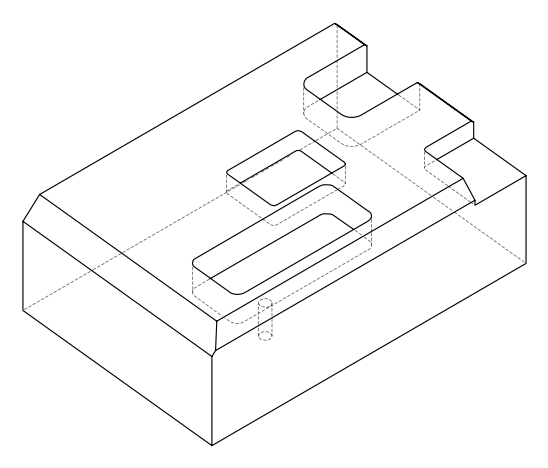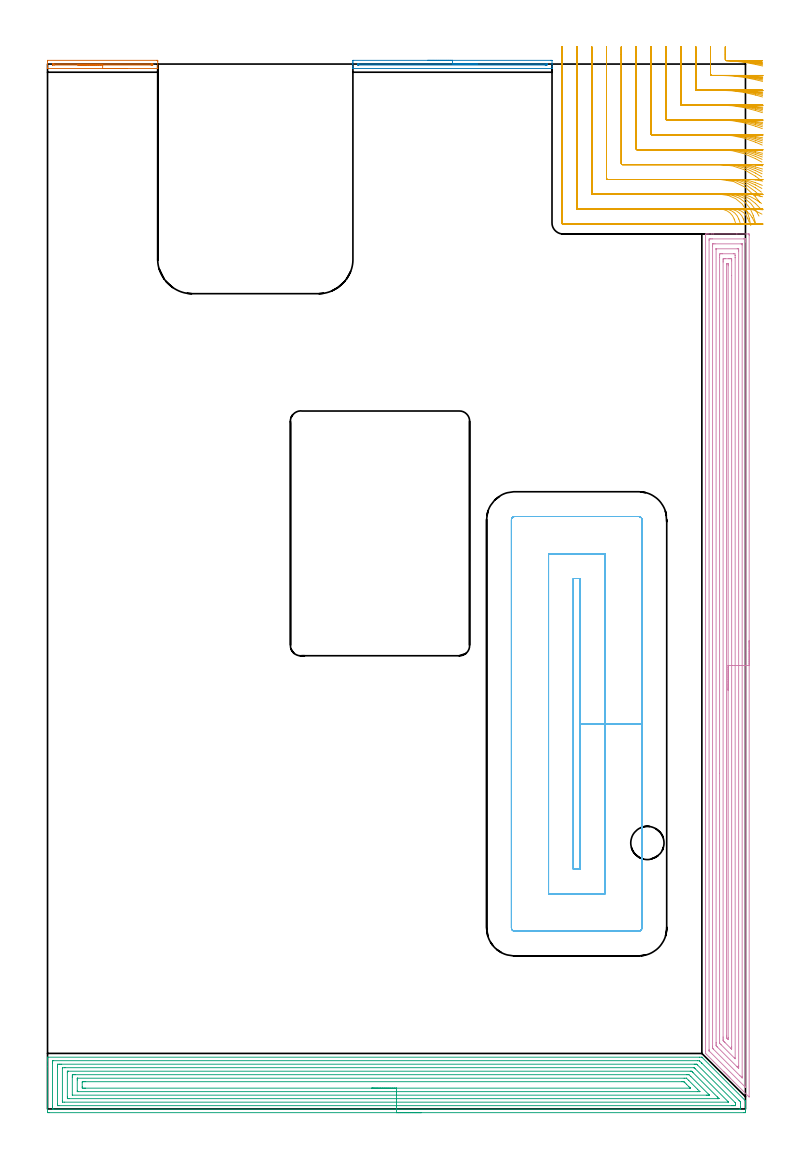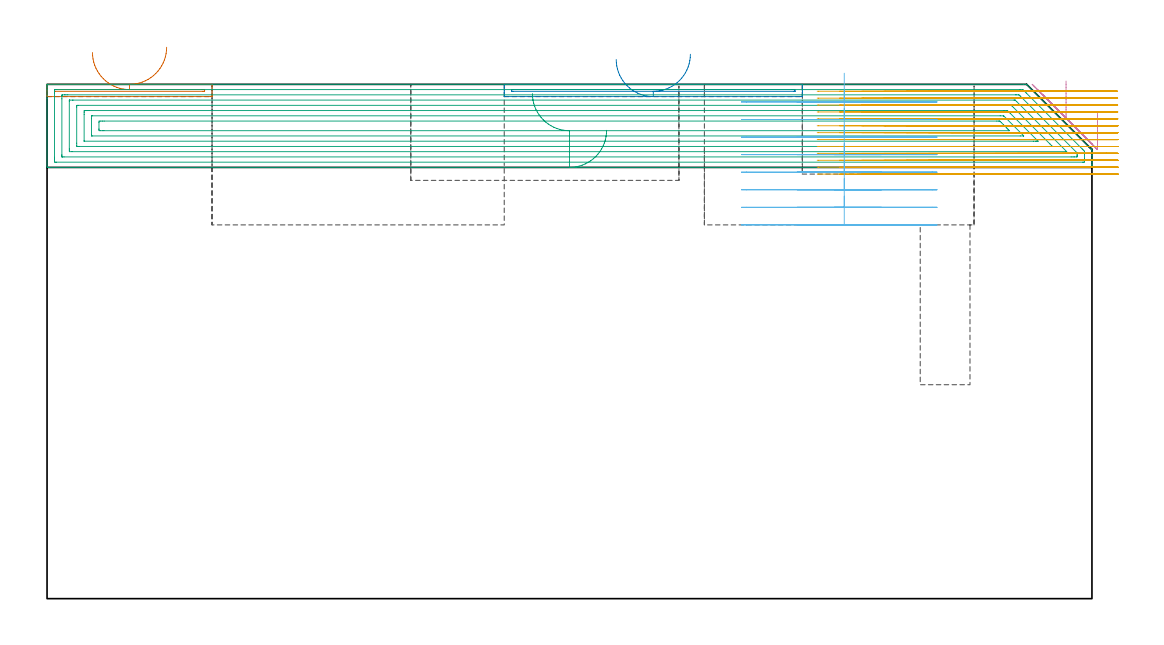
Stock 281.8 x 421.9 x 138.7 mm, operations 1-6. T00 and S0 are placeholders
(PLAN: 9 operations, 5 tool changes, 156.8 min)
(1 AREA_MILL | FG_CHAMFER_SURFACE | UGT0205_001 | 0.86 min | 254 mm3)
(2 AREA_MILL_1 | FG_CHAMFER_SURFACE_1 | UGT0205_001 | 1.43 min | 465 mm3)
(3 AREA_MILL_2 | FG_CHAMFER_SURFACE_2 | UGT0205_001 | 18.02 min | 70736 mm3)
(4 AREA_MILL_3 | FG_CHAMFER_SURFACE_3 | UGT0205_001 | 19.25 min | 53339 mm3)
(5 MILL_CORNER_NOTCH_RECTANGULAR | CORNER_NOTCH_RECTANGULAR | NXT0201_009 | Follow Part, ap 2, ae 75% | 30.44 min | 128331 mm3)
(6 MILL_RECTANGULAR_POCKET | POCKET_RECTANGULAR_STRAIGHT | UGT0201_094 | Follow Part, ap 5, ae 75% | 17.38 min | 512248 mm3)
(7 MILL_RECTANGULAR_POCKET_1 | POCKET_RECTANGULAR_STRAIGHT_1 | NXT0201_008 | Follow Part, ap 1.5, ae 75% | 57.76 min | 184733 mm3)
(8 MILL_SLOT | SLOT_PARTIAL_RECTANGULAR | UGT0201_094 | Follow Part, ap 5, ae 75% | 11.3 min | 273668 mm3)
(9 MILL_BLIND_HOLE_FROM_SOLID_MATERIAL | STEP1POCKET | NXT0201_011 | Spiral | 0.36 min | 6068 mm3)
(TOOL UGT0205_001 | Chamfer Mill 20 x 3 x 45 deg. | D20 FL50 Z2)
(TOOL NXT0201_009 | ENDMILL 8mm [2P460-0800-NA 1630] | D8 FL26 Z6)
(TOOL UGT0201_094 | End mill 20 mm | D20 FL38 Z4)
(TOOL NXT0201_008 | ENDMILL 6mm [2P460-0600-NA 1630] | D6 FL26 Z6)
(TOOL NXT0201_011 | ENDMILL 12mm [2P460-1200-NA 1630] | D12 FL38 Z6)
(OP 1 AREA_MILL)
G17 G21 G94 G90
T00 M6
G54
G17 G0 G90 X32.25 Y420.1 S1061 M3
G43 Z148.7 H0
G94 G1 X32.212 Z147.828 F250.
X32.098 Z146.963
X31.909 Z146.112
X31.647 Z145.28
X31.313 Z144.474
X30.91 Z143.7
X30.442 Z142.964
X29.91 Z142.272
X29.321 Z141.629
X28.678 Z141.039
X27.986 Z140.508
X27.25 Z140.04
X26.476 Z139.637
X25.67 Z139.303
X24.838 Z139.041
X23.986 Z138.852
X23.122 Z138.738
X22.25 Z138.7
X0.082
X0.01 Y420.103 Z138.69
X0. Y420.225 Z138.573
Y421.864 Z136.935
Y423.06 Z135.737
Y423.221 Z135.576
X0.002 Y423.392 Z135.406
X0.082 Y423.4 Z135.4
X44.147
X44.418 Y423.396 Z135.404
X44.498 Y423.392 Z135.406
X44.5 Y423.221 Z135.576
Y423.06 Z135.737
X44.499 Y420.224 Z138.574
X44.49 Y420.103 Z138.69
X44.418 Y420.1 Z138.7
X22.25
Y421.514 Z137.286
X2.777
X2.299 Y421.516 Z137.284
X2.091 Y421.518 Z137.282
X2.019 Y421.521 Z137.279
X2.01 Y421.544 Z137.256
X2.003 Y421.605 Z137.195
X2.004 Y421.715 Z137.085
X2.01 Y421.925 Z136.875
X2.02 Y421.98 Z136.82
X2.031 Y421.982 Z136.818
X2.068 Y421.984 Z136.816
X2.218 Y421.985 Z136.815
X2.299 Y421.986 Z136.814
X41.997 Y421.985 Z136.815
X42.201 Y421.984 Z136.816
X42.409 Y421.982 Z136.818
X42.481 Y421.979 Z136.821
X42.49 Y421.956 Z136.844
X42.496 Y421.896 Z136.904
Y421.603 Z137.197
X42.494 Y421.554 Z137.246
X42.49 Y421.522 Z137.278
X42.44 Y421.52 Z137.28
X42.201 Y421.516 Z137.284
X41.997 Y421.515 Z137.285
X41.793 Y421.514 Z137.286
X22.25
X21.378 Z137.324
X20.514 Z137.438
X19.662 Z137.626
X18.83 Z137.889
X18.024 Z138.223
X17.25 Z138.625
X16.514 Z139.094
X15.822 Z139.625
X15.179 Z140.215
X14.59 Z140.858
X14.058 Z141.55
X13.59 Z142.286
X13.187 Z143.06
X12.853 Z143.866
X12.591 Z144.698
X12.402 Z145.549
X12.288 Z146.414
X12.25 Z147.286
G0 Z148.7
M5
M2
(OP 2 AREA_MILL_1)
G17 G21 G94 G90
T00 M6
G54
G17 G0 G90 X153.5 Y423.4 S1061 M3
G43 Z148.7 H0
Z145.4
G94 G1 X153.538 Z144.528 F250.
X153.652 Z143.663
X153.841 Z142.812
X154.103 Z141.98
X154.437 Z141.174
X154.84 Z140.4
X155.308 Z139.664
X155.84 Z138.972
X156.429 Z138.329
X157.072 Z137.74
X157.764 Z137.208
X158.5 Z136.74
X159.274 Z136.337
X160.08 Z136.003
X160.912 Z135.741
X161.763 Z135.552
X162.628 Z135.438
X163.5 Z135.4
X203.123
X203.396 Y423.398 Z135.402
X203.697 Y423.391 Z135.406
X203.7 Y423.318 Z135.479
Y422.187 Z136.609
Y421.67 Z137.129
Y420.956 Z137.843
Y420.301 Z138.498
X203.698 Y420.199 Z138.593
X203.69 Y420.103 Z138.689
X203.568 Y420.1 Z138.7
X123.432
X123.31 Y420.103 Z138.689
X123.302 Y420.199 Z138.593
X123.3 Y420.301 Z138.498
Y420.956 Z137.843
Y421.67 Z137.129
Y422.187 Z136.609
Y422.445 Z136.352
Y423.06 Z135.737
Y423.318 Z135.479
X123.303 Y423.391 Z135.406
X123.605 Y423.4 Z135.4
X163.5
Y421.986 Z136.814
X201.342
X201.548 Y421.985 Z136.815
X201.667 Y421.981 Z136.819
X201.689 Y421.979 Z136.821
X201.694 Y421.965 Z136.835
X201.697 Y421.945 Z136.855
X201.699 Y421.837 Z136.963
X201.693 Y421.575 Z137.225
X201.69 Y421.523 Z137.277
X201.582 Y421.52 Z137.28
X201.342 Y421.516 Z137.284
X201.137 Y421.514 Z137.286
X200.933
X125.658
X125.452 Y421.515 Z137.285
X125.333 Y421.519 Z137.281
X125.311 Y421.521 Z137.279
X125.306 Y421.535 Z137.265
X125.303 Y421.555 Z137.245
X125.301 Y421.663 Z137.137
X125.308 Y421.867 Z136.933
X125.314 Y421.98 Z136.82
X125.342 Y421.982 Z136.818
X125.415 Y421.984 Z136.816
X125.563 Y421.986 Z136.814
X125.658
X163.5
X164.372 Z136.852
X165.236 Z136.966
X166.088 Z137.155
X166.92 Z137.417
X167.726 Z137.751
X168.5 Z138.154
X169.236 Z138.623
X169.928 Z139.154
X170.571 Z139.743
X171.16 Z140.386
X171.691 Z141.078
X172.16 Z141.814
X172.563 Z142.588
X172.897 Z143.394
X173.159 Z144.226
X173.348 Z145.078
X173.462 Z145.943
X173.5 Z146.814
G0 Z148.7
M5
M2
(OP 3 AREA_MILL_2)
G17 G21 G94 G90
T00 M6
G54
G17 G0 G90 X150.9 Y-1.5 S1061 M3
G43 Z148.7 H0
Z126.3
G94 G1 X150.862 Z125.428 F250.
X150.748 Z124.564
X150.559 Z123.712
X150.297 Z122.88
X149.963 Z122.074
X149.56 Z121.3
X149.092 Z120.564
X148.56 Z119.872
X147.971 Z119.229
X147.328 Z118.64
X146.636 Z118.108
X145.9 Z117.64
X145.126 Z117.237
X144.32 Z116.903
X143.488 Z116.641
X142.636 Z116.452
X141.772 Z116.338
X140.9 Z116.3
X0.62
X0.27 Y-1.496 Z116.302
X0.01 Y-1.492 Z116.306
X0. Y-1.228 Z116.569
Y17.076 Z134.871
Y19.468 Z137.263
Y20.158 Z137.957
Y20.478 Z138.278
X0.007 Y20.863 Z138.654
X0.01 Y20.897 Z138.688
X0.173 Y20.9 Z138.7
X263.31
X264.2 Y20.897 Z138.697
X264.203 Y20.896 Z138.696
X264.301 Y20.8 Z138.598
X281.637 Y3.463 Z121.263
X281.79 Y3.301 Z121.094
X281.8 Y3.139 Z120.938
Y2.397 Z120.197
Y1.708 Z119.503
Y0.475 Z118.272
Y-0.068 Z117.726
Y-0.685 Z117.111
X281.798 Y-0.956 Z116.839
X281.792 Y-1.491 Z116.305
X281.721 Y-1.494 Z116.303
X281.18 Y-1.5 Z116.3
X140.9
Y-0.086 Z117.714
X2.424 Y-0.085 Z117.715
X2.407
X2.01 Y-0.068 Z117.732
X2.003 Y0.333 Z118.133
X2.001 Y0.82 Z118.62
X2. Y1.224 Z119.024
X2.001 Y18.58 Z136.38
X2.002 Y18.983 Z136.783
X2.01 Y19.468 Z137.268
X2.391 Y19.485 Z137.285
X2.407
X262.416
X263.17 Y19.468 Z137.268
X263.31 Y19.335 Z137.135
X264.07 Y18.58 Z136.38
X264.203 Y18.447 Z136.247
X279.166 Y3.484 Z121.284
X279.393 Y3.255 Z121.055
X279.716 Y2.922 Z120.722
X279.79 Y2.836 Z120.636
X279.794 Y2.73 Z120.53
X279.797 Y2.596 Z120.396
X279.8 Y2.191 Z119.991
X279.799 Y0.82 Z118.62
X279.798 Y0.417 Z118.217
X279.79 Y-0.068 Z117.732
X279.41 Y-0.085 Z117.715
X279.393
X140.9 Y-0.086 Z117.714
Y1.328 Z119.128
X4.575 Y1.329 Z119.129
X4.194 Y1.331 Z119.131
X4.067 Y1.333 Z119.133
X4.025 Y1.335 Z119.135
X4.01 Y1.343 Z119.143
X4.007 Y1.386 Z119.186
X4.003 Y1.515 Z119.315
X4.001 Y1.708 Z119.508
X4. Y1.901 Z119.701
Y16.997 Z134.797
X4.002 Y17.692 Z135.492
X4.004 Y17.881 Z135.681
X4.013 Y18.064 Z135.864
X4.194 Y18.067 Z135.867
X4.707 Y18.07 Z135.87
X5.088 Y18.071 Z135.871
X5.6
X261.142
X261.523 Y18.07 Z135.87
X262.041 Y18.065 Z135.865
X262.127 Y18.062 Z135.862
X262.32 Y17.877 Z135.677
X262.416 Y17.784 Z135.584
X277.605 Y2.596 Z120.396
X277.714 Y2.482 Z120.282
X277.766 Y2.425 Z120.225
X277.79 Y2.395 Z120.195
X277.793 Y2.287 Z120.087
X277.798 Y1.901 Z119.701
Y1.708 Z119.508
X277.796 Y1.518 Z119.318
X277.787 Y1.335 Z119.135
X277.606 Y1.333 Z119.133
X277.093 Y1.33 Z119.13
X276.712 Y1.329 Z119.129
X276.2 Y1.328 Z119.128
X140.9
Y2.743 Z120.543
X6.726
X6.092 Y2.748 Z120.548
X6.025 Y2.75 Z120.55
X6.01 Y2.832 Z120.632
X6.006 Y3.043 Z120.843
X6. Y3.465 Z121.265
X6.001 Y16.351 Z134.151
X6.003 Y16.568 Z134.368
X6.006 Y16.622 Z134.422
X6.009 Y16.645 Z134.445
X6.025 Y16.65 Z134.45
X6.133 Y16.653 Z134.453
X6.875 Y16.657 Z134.457
X7.023
X260.777
X260.964 Y16.655 Z134.455
X261.056 Y16.652 Z134.452
X261.076 Y16.651 Z134.451
X261.108 Y16.631 Z134.431
X261.201 Y16.542 Z134.342
X261.523 Y16.228 Z134.028
X274.925 Y2.825 Z120.625
X274.974 Y2.772 Z120.572
X274.988 Y2.752 Z120.552
Y2.75 Z120.55
X274.974 Y2.747 Z120.547
X274.925 Y2.744 Z120.544
X274.777 Y2.743 Z120.543
X140.9
Y4.157 Z121.957
X8.662 Y4.158 Z121.958
X8.445 Y4.159 Z121.959
X8.023 Y4.164 Z121.964
X8.01 Y4.372 Z122.172
X8.001 Y5.028 Z122.828
X8. Y14.797 Z132.597
X8.003 Y15.028 Z132.828
X8.007 Y15.192 Z132.992
X8.009 Y15.228 Z133.028
X8.086 Y15.236 Z133.036
X8.229 Y15.24 Z133.04
X8.446 Y15.243 Z133.043
X259.521 Y15.242 Z133.042
X259.736 Y15.24 Z133.04
X259.951 Y15.236 Z133.036
X260.067 Y15.223 Z133.023
X260.135 Y15.16 Z132.96
X260.272 Y15.028 Z132.828
X260.629 Y14.673 Z132.473
X270.458 Y4.844 Z122.644
X270.928 Y4.372 Z122.172
X271.081 Y4.213 Z122.013
X271.124 Y4.166 Z121.966
X271.034 Y4.162 Z121.962
X270.89 Y4.159 Z121.959
X270.674 Y4.157 Z121.957
X270.458
X140.9
Y5.571 Z123.371
X10.135 Y5.572 Z123.372
X10.056 Y5.574 Z123.374
X10.019 Y5.577 Z123.377
X10.01 Y5.58 Z123.38
X10.007 Y5.589 Z123.389
X10.001 Y5.704 Z123.504
X10. Y12.81 Z130.61
X10.003 Y13.252 Z131.052
X10.009 Y13.689 Z131.489
X10.023 Y13.822 Z131.622
X10.159 Y13.824 Z131.624
X10.449 Y13.827 Z131.627
X10.762 Y13.829 Z131.629
X11.342
X257.949 Y13.828 Z131.628
X258.264 Y13.827 Z131.627
X258.842 Y13.822 Z131.622
X259.027 Y13.813 Z131.613
X259.736 Y13.117 Z130.917
X266.884 Y5.968 Z123.768
X267.113 Y5.733 Z123.533
X267.224 Y5.616 Z123.416
X267.257 Y5.577 Z123.377
X267.231 Y5.576 Z123.376
X266.884 Y5.573 Z123.373
X266.57 Y5.571 Z123.371
X265.99
X140.9
Y6.985 Z124.785
X12.236 Y6.986 Z124.786
X12.021 Y6.992 Z124.792
X12.01 Y7.005 Z124.805
X12.007 Y7.036 Z124.836
X12.001 Y7.269 Z125.069
X12. Y11.71 Z129.51
X12.004 Y12.364 Z130.164
X12.006 Y12.393 Z130.193
X12.009 Y12.402 Z130.202
X12.034 Y12.408 Z130.208
X12.134 Y12.413 Z130.213
X12.185 Y12.414 Z130.214
X257.055 Y12.415 Z130.215
X257.902 Y12.411 Z130.211
X257.949 Y12.408 Z130.208
X257.988 Y12.403 Z130.203
X258.03 Y12.364 Z130.164
X258.842 Y11.561 Z129.361
X258.927 Y11.476 Z129.276
X262.479 Y7.924 Z125.724
X263.31 Y7.091 Z124.891
X263.359 Y7.036 Z124.836
X263.395 Y6.991 Z124.791
X263.358 Y6.988 Z124.788
X263.31 Y6.987 Z124.787
X262.467 Y6.985 Z124.785
X140.9
Y8.4 Z126.2
X15.331
X14.916
X14.435 Y8.403 Z126.203
X14.023 Y8.407 Z126.207
X14.001 Y8.812 Z126.612
Y8.834 Z126.634
Y10.61 Z128.41
X14.023 Y10.993 Z128.793
X14.504 Y10.998 Z128.798
X14.916 Y11. Z128.8
X15.395
X256.162
X256.642 Y10.999 Z128.799
X256.848 Y10.996 Z128.796
X256.946 Y10.993 Z128.793
X257.055 Y10.893 Z128.693
X257.364 Y10.588 Z128.388
X257.949 Y10.005 Z127.805
X258.842 Y9.111 Z126.911
X259.14 Y8.812 Z126.612
X259.432 Y8.514 Z126.314
X259.512 Y8.429 Z126.229
X259.527 Y8.405 Z126.205
X259.505 Y8.404 Z126.204
X259.396 Y8.401 Z126.201
X259.257 Y8.4 Z126.2
X140.9
X140.028 Z126.238
X139.164 Z126.351
X138.312 Z126.54
X137.48 Z126.803
X136.674 Z127.136
X135.9 Z127.539
X135.164 Z128.008
X134.472 Z128.539
X133.829 Z129.128
X133.24 Z129.772
X132.708 Z130.464
X132.24 Z131.2
X131.837 Z131.973
X131.503 Z132.779
X131.241 Z133.611
X131.052 Z134.463
X130.938 Z135.328
X130.9 Z136.2
G0 Z148.7
M5
M2
(OP 4 AREA_MILL_3)
G17 G21 G94 G90
T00 M6
G54
G17 G0 G90 X283.3 Y189.05 S1061 M3
G43 Z148.7 H0
Z131.1
G94 G1 Y189.012 Z130.228 F250.
Y188.898 Z129.363
Y188.709 Z128.512
Y188.447 Z127.68
Y188.113 Z126.874
Y187.71 Z126.1
Y187.241 Z125.364
Y186.71 Z124.672
Y186.121 Z124.029
Y185.478 Z123.44
Y184.786 Z122.908
Y184.05 Z122.44
Y183.276 Z122.037
Y182.47 Z121.703
Y181.638 Z121.441
Y180.786 Z121.252
Y179.922 Z121.138
Y179.05 Z121.1
Y4.964
X283.293 Y4.819 Z121.106
X283.138 Y4.963 Z121.262
X275.547 Y12.552 Z128.851
X275.38 Y12.717 Z129.014
X275.218 Y12.881 Z129.18
X275.101 Y12.998 Z129.297
X274.94 Y13.157 Z129.455
X274.784 Y13.315 Z129.614
X274.655 Y13.444 Z129.743
X274.5 Y13.598 Z129.895
X274.35 Y13.749 Z130.048
X274.208 Y13.891 Z130.19
X274.06 Y14.038 Z130.336
X273.916 Y14.183 Z130.482
X273.762 Y14.337 Z130.636
X273.62 Y14.478 Z130.776
X273.481 Y14.618 Z130.916
X273.315 Y14.784 Z131.082
X273.179 Y14.919 Z131.217
X273.047 Y15.052 Z131.35
X266.136 Y21.964 Z138.263
X265.73 Y22.372 Z138.669
X265.707 Y22.4 Z138.693
X265.7 Y23.265 Z138.7
Y353.137
X265.706 Y353.29 Z138.693
X266.019 Y353.3 Z138.38
X266.373 Z138.027
X267.017 Z137.378
X268.219 Z136.178
X268.778 Z135.616
X278.322 Z126.075
X282.864 Z121.534
X283.145 Y353.298 Z121.252
X283.292 Y353.29 Z121.105
X283.299 Y353.141 Z121.099
X283.3 Y352.69 Z121.1
Y179.05
X281.886 Z122.514
X281.885 Y8.981 Z122.515
X281.881 Y8.705 Z122.519
X281.879 Y8.686 Z122.521
X281.864 Y8.696 Z122.536
X281.826 Y8.726 Z122.574
X281.791 Y8.759 Z122.609
X267.285 Y23.265 Z137.115
X267.197 Y23.356 Z137.203
X267.144 Y23.414 Z137.256
X267.121 Y23.444 Z137.279
X267.119 Y23.464 Z137.281
X267.116 Y23.662 Z137.284
X267.114 Y24.059 Z137.286
X267.115 Y350.805 Z137.285
X267.116 Y350.905 Z137.284
X267.125 Y351.29 Z137.275
X267.51 Y351.298 Z136.89
X267.897 Y351.299 Z136.503
X268.388 Y351.3 Z136.012
X281.103 Y351.299 Z123.297
X281.596 Y351.297 Z122.804
X281.795 Y351.29 Z122.605
X281.879 Y351.263 Z122.521
X281.884 Y351.005 Z122.516
X281.885 Y350.905 Z122.515
X281.886 Y350.111 Z122.514
Y179.05
X280.472 Z123.928
X280.471 Y13.192 Z123.929
X280.467 Y12.552 Z123.933
X280.466 Y12.55 Z123.934
X280.453 Y12.552 Z123.947
X280.222 Y12.779 Z124.178
X279.555 Y13.444 Z124.845
X268.842 Y24.157 Z135.558
X268.778 Y24.224 Z135.622
X268.577 Y24.434 Z135.823
X268.535 Y24.498 Z135.865
X268.532 Y24.629 Z135.868
X268.53 Y24.798 Z135.87
X268.529 Y25.05 Z135.871
X268.528 Y25.303 Z135.872
X268.529 Y348.478 Z135.871
X268.534 Y349.119 Z135.866
X268.535 Y349.244 Z135.865
X268.545 Y349.29 Z135.855
X268.603 Y349.296 Z135.797
X268.778 Y349.298 Z135.622
X269.48 Y349.3 Z134.92
X280.044 Z124.356
X280.222 Y349.298 Z124.178
X280.4 Y349.294 Z124.
X280.45 Y349.29 Z123.95
X280.465 Y349.284 Z123.935
X280.467 Y349.27 Z123.933
X280.47 Y349.203 Z123.93
X280.471 Y349.119 Z123.929
X280.472 Y348.867 Z123.928
Y179.05
X279.057 Z125.343
Y17.305
X279.055 Y17.015 Z125.345
X279.05 Y16.419 Z125.35
X278.462 Y16.988 Z125.938
X278.433 Y17.015 Z125.967
X270.399 Y25.05 Z134.001
X270.256 Y25.197 Z134.144
X269.961 Y25.5 Z134.439
X269.95 Y25.647 Z134.45
X269.947 Y25.943 Z134.453
X269.943 Y26.546 Z134.457
Y26.836
Y347.045
X269.945 Y347.246 Z134.455
X269.947 Y347.28 Z134.453
X269.95 Y347.29 Z134.45
X269.957 Y347.293 Z134.443
X270.009 Y347.297 Z134.391
X270.115 Y347.299 Z134.285
X278.495 Y347.3 Z125.905
X278.889 Y347.298 Z125.511
X278.987 Y347.296 Z125.413
X279.035 Y347.291 Z125.365
X279.051 Y347.288 Z125.349
X279.052 Y347.273 Z125.348
X279.055 Y347.173 Z125.345
X279.057 Y346.73 Z125.343
Y346.441
Y179.05
X277.643 Z126.757
Y20.524
X277.642 Y20.461 Z126.758
X277.638 Y20.336 Z126.762
X277.636 Y20.273 Z126.764
X277.621 Y20.284 Z126.779
X277.581 Y20.32 Z126.819
X277.312 Y20.586 Z127.088
X271.956 Y25.943 Z132.444
X271.419 Y26.487 Z132.981
X271.38 Y26.53 Z133.02
X271.364 Y26.567 Z133.036
X271.361 Y26.648 Z133.039
X271.358 Y26.773 Z133.042
X271.357 Y135.514 Z133.043
Y343.825
X271.361 Y344.655 Z133.039
X271.363 Y344.712 Z133.037
X271.419 Y345.29 Z132.981
X271.667 Y345.296 Z132.733
X272.299 Y345.299 Z132.101
X272.544 Y345.3 Z131.856
X276.947 Y345.298 Z127.453
X277.581 Y345.29 Z126.819
X277.636 Y344.655 Z126.764
X277.64 Y344.596 Z126.76
X277.643 Y343.763 Z126.757
Y343.7
Y179.05
X276.229 Z128.171
Y25.05
X276.228 Y24.638 Z128.172
X276.223 Y24.157 Z128.177
X276.222 Y24.14 Z128.178
X276.196 Y24.157 Z128.204
X275.821 Y24.529 Z128.579
X273.513 Y26.836 Z130.887
X273.179 Y27.173 Z131.221
X272.905 Y27.454 Z131.495
X272.778 Y27.595 Z131.622
X272.776 Y27.728 Z131.624
X272.773 Y28.141 Z131.627
X272.771 Y28.621 Z131.629
Y29.035
Y341.977
X272.772 Y342.39 Z131.628
X272.775 Y342.87 Z131.625
X272.778 Y343.277 Z131.622
X273.179 Y343.29 Z131.221
X273.638 Y343.298 Z130.762
X274.94 Y343.299 Z129.46
X275.399 Y343.298 Z129.001
X275.821 Y343.29 Z128.579
X276.222 Y343.274 Z128.178
X276.226 Y342.87 Z128.174
X276.228 Y342.457 Z128.172
X276.229 Y336.485 Z128.171
Y179.05
X274.815 Z129.585
X274.814 Y28.749 Z129.586
Y28.621
X274.808 Y28.002 Z129.592
X274.192 Y28.621 Z130.208
X274.19 Y28.749 Z130.21
X274.186 Y29.386 Z130.214
Y341.084
Y341.115
X274.192 Y341.289 Z130.208
X274.657 Y341.299 Z129.743
X274.728 Y341.3 Z129.672
X274.782 Y341.298 Z129.618
X274.797 Y341.294 Z129.603
X274.808 Y341.289 Z129.592
X274.811 Y341.268 Z129.589
X274.814 Y341.213 Z129.586
X274.815 Y341.084 Z129.585
Y340.446
Y179.05
Y178.178 Z129.623
Y177.313 Z129.737
Y176.462 Z129.926
Y175.63 Z130.188
Y174.824 Z130.522
Y174.05 Z130.925
Y173.314 Z131.394
Y172.622 Z131.925
Y171.979 Z132.514
Y171.39 Z133.157
Y170.858 Z133.849
Y170.39 Z134.585
Y169.987 Z135.359
Y169.653 Z136.165
Y169.391 Z136.997
Y169.202 Z137.849
Y169.088 Z138.714
Y169.05 Z139.585
G0 Z148.7
M5
M2
(OP 5 MILL_CORNER_NOTCH_RECTANGULAR)
G17 G21 G94 G90
T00 M6
G54
G17 G0 G90 X273.7 Y428.9 S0 M3
G43 Z148.7 H1
Z136.838
G94 G1 Y425.9 F250.
Y423.648 F500.
G3 X274.08 Y423.253 R0.4
G2 X285.8 Y421.752 R66.
G1 X288.73 Y421.106 F250.
G0 Z148.7
X267.7 Y428.9
Z136.838
G1 Y425.9
Y417.696 F500.
G3 X268.096 Y417.3 R0.4
G1 X271.59
G2 X285.8 Y415.593 R60.
G1 X288.715 Y414.883 F250.
G0 Z148.7
X261.7 Y428.9
Z136.838
G1 Y425.9
Y411.696 F500.
G3 X262.096 Y411.3 R0.4
G1 X271.59
G2 X285.8 Y409.397 R54.
G1 X288.694 Y408.607 F250.
G0 Z148.7
X255.7 Y428.9
Z136.838
G1 Y425.9
Y405.696 F500.
G3 X256.096 Y405.3 R0.4
G1 X271.59
G2 X285.8 Y403.148 R48.
G1 X288.666 Y402.26 F250.
G0 Z148.7
X249.7 Y428.9
Z136.838
G1 Y425.9
Y399.696 F500.
G3 X250.096 Y399.3 R0.4
G1 X271.59
G2 X285.8 Y396.823 R42.
G1 X288.623 Y395.808 F250.
G0 Z148.7
X243.7 Y428.9
Z136.838
G1 Y425.9
Y393.696 F500.
G3 X244.096 Y393.3 R0.4
G1 X271.59
G2 X285.8 Y390.377 R36.
G1 X288.556 Y389.193 F250.
G0 Z148.7
X237.7 Y428.9
Z136.838
G1 Y425.9
Y387.696 F500.
G3 X238.096 Y387.3 R0.4
G1 X271.59
G2 X285.8 Y383.721 R30.
G1 X288.442 Y382.3 F250.
G0 Z148.7
X231.7 Y428.9
Z136.838
G1 Y425.9
Y381.697 F500.
G3 X232.097 Y381.3 R0.4
G1 X271.59
G2 X285.8 Y376.641 R24.
G1 X288.218 Y374.865 F250.
G0 Z148.7
X225.7 Y428.9
Z136.838
G1 Y425.9
Y375.697 F500.
G3 X226.097 Y375.3 R0.4
G1 X271.59
G2 X285.8 Y368.349 R18.
G1 X287.641 Y365.981 F250.
G0 Z148.7
X219.7 Y428.9
Z136.838
G1 Y425.9
Y369.697 F500.
G3 X220.097 Y369.3 R0.4
G1 X271.59
G2 X283.364 Y359.618 R12.
G1 X283.944 Y356.675 F250.
G0 Z148.7
X213.7 Y428.9
Z136.838
G1 Y425.9
Y363.697 F500.
G3 X214.097 Y363.3 R0.4
G1 X271.59
G2 X277.247 Y359.3 R6.
G1 X277.747 Y357.886 F250.
G0 Z148.7
X207.7 Y428.9
Z136.838
G1 Y425.9
Y357.7 F500.
G3 X208.1 Y357.3 R0.4
G1 X271.59
X274.59 F250.
G0 Z148.7
X273.7 Y428.9
Z134.977
G1 Y425.9
Y423.692 F500.
G3 X274.091 Y423.297 R0.4
G2 X285.793 Y422.137 R66.
G1 X288.74 Y421.576 F250.
G0 Z148.7
X267.7 Y428.9
Z134.977
G1 Y425.9
Y417.696 F500.
G3 X268.096 Y417.3 R0.4
G1 X273.455
G2 X285.8 Y416.016 R60.
G1 X288.736 Y415.399 F250.
G0 Z148.7
X261.7 Y428.9
Z134.977
G1 Y425.9
Y411.696 F500.
G3 X262.096 Y411.3 R0.4
G1 X273.455
G2 X285.8 Y409.87 R54.
G1 X288.721 Y409.184 F250.
G0 Z148.7
X255.7 Y428.9
Z134.977
G1 Y425.9
Y405.696 F500.
G3 X256.096 Y405.3 R0.4
G1 X273.455
G2 X285.8 Y403.685 R48.
G1 X288.699 Y402.914 F250.
G0 Z148.7
X249.7 Y428.9
Z134.977
G1 Y425.9
Y399.696 F500.
G3 X250.096 Y399.3 R0.4
G1 X273.455
G2 X285.8 Y397.445 R42.
G1 X288.667 Y396.563 F250.
G0 Z148.7
X243.7 Y428.9
Z134.977
G1 Y425.9
Y393.696 F500.
G3 X244.096 Y393.3 R0.4
G1 X273.455
G2 X285.8 Y391.117 R36.
G1 X288.618 Y390.088 F250.
G0 Z148.7
X237.7 Y428.9
Z134.977
G1 Y425.9
Y387.697 F500.
G3 X238.097 Y387.3 R0.4
G1 X273.455
G2 X285.8 Y384.642 R30.
G1 X288.534 Y383.408 F250.
G0 Z148.7
X231.7 Y428.9
Z134.977
G1 Y425.9
Y381.697 F500.
G3 X232.097 Y381.3 R0.4
G1 X273.455
G2 X285.8 Y377.882 R24.
G1 X288.373 Y376.338 F250.
G0 Z148.7
X225.7 Y428.9
Z134.977
G1 Y425.9
Y375.697 F500.
G3 X226.097 Y375.3 R0.4
G1 X273.455
G2 X285.8 Y370.4 R18.
G1 X287.983 Y368.342 F250.
G0 Z148.7
X219.7 Y428.9
Z134.977
G1 Y425.9
Y369.697 F500.
G3 X220.097 Y369.3 R0.4
G1 X273.455
G2 X284.93 Y360.81 R12.
G1 X285.808 Y357.941 F250.
G0 Z148.7
X213.7 Y428.9
Z134.977
G1 Y425.9
Y363.697 F500.
G3 X214.097 Y363.3 R0.4
G1 X273.455
G2 X279.112 Y359.3 R6.
G1 X279.612 Y357.886 F250.
G0 Z148.7
X207.7 Y428.9
Z134.977
G1 Y425.9
Y357.7 F500.
G3 X208.1 Y357.3 R0.4
G1 X273.455
X276.455 F250.
G0 Z148.7
X273.7 Y428.9
Z133.115
G1 Y425.9
Y423.695 F500.
G3 X274.095 Y423.3 R0.4
G1 X275.317
G2 X285.759 Y422.469 R66.
G1 X288.722 Y421.994 F250.
G0 Z148.7
X267.7 Y428.9
Z133.115
G1 Y425.9
Y417.696 F500.
G3 X268.096 Y417.3 R0.4
G1 X275.317
G2 X285.8 Y416.377 R60.
G1 X288.754 Y415.853 F250.
G0 Z148.7
X261.7 Y428.9
Z133.115
G1 Y425.9
Y411.696 F500.
G3 X262.096 Y411.3 R0.4
G1 X275.317
G2 X285.8 Y410.273 R54.
G1 X288.743 Y409.69 F250.
G0 Z148.7
X255.7 Y428.9
Z133.115
G1 Y425.9
Y405.696 F500.
G3 X256.096 Y405.3 R0.4
G1 X275.317
G2 X285.8 Y404.141 R48.
G1 X288.728 Y403.486 F250.
G0 Z148.7
X249.7 Y428.9
Z133.115
G1 Y425.9
Y399.696 F500.
G3 X250.096 Y399.3 R0.4
G1 X275.317
G2 X285.8 Y397.971 R42.
G1 X288.705 Y397.222 F250.
G0 Z148.7
X243.7 Y428.9
Z133.115
G1 Y425.9
Y393.696 F500.
G3 X244.096 Y393.3 R0.4
G1 X275.317
G2 X285.8 Y391.74 R36.
G1 X288.67 Y390.866 F250.
G0 Z148.7
X237.7 Y428.9
Z133.115
G1 Y425.9
Y387.697 F500.
G3 X238.097 Y387.3 R0.4
G1 X275.317
G2 X285.8 Y385.409 R30.
G1 X288.611 Y384.36 F250.
G0 Z148.7
X231.7 Y428.9
Z133.115
G1 Y425.9
Y381.697 F500.
G3 X232.097 Y381.3 R0.4
G1 X275.317
G2 X285.8 Y378.889 R24.
G1 X288.499 Y377.579 F250.
G0 Z148.7
X225.7 Y428.9
Z133.115
G1 Y425.9
Y375.697 F500.
G3 X226.097 Y375.3 R0.4
G1 X275.317
G2 X285.8 Y371.932 R18.
G1 X288.239 Y370.185 F250.
G0 Z148.7
X219.7 Y428.9
Z133.115
G1 Y425.9
Y369.697 F500.
G3 X220.097 Y369.3 R0.4
G1 X275.317
G2 X285.797 Y363.145 R12.
G1 X287.258 Y360.525 F250.
G0 Z148.7
X213.7 Y428.9
Z133.115
G1 Y425.9
Y363.697 F500.
G3 X214.097 Y363.3 R0.4
G1 X275.317
G2 X280.973 Y359.3 R6.
G1 X281.473 Y357.886 F250.
G0 Z148.7
X207.7 Y428.9
Z133.115
G1 Y425.9
Y357.7 F500.
G3 X208.1 Y357.3 R0.4
G1 X275.317
X278.317 F250.
G0 Z148.7
X273.7 Y428.9
Z131.254
G1 Y425.9
Y423.695 F500.
G3 X274.095 Y423.3 R0.4
G1 X277.176
G2 X285.71 Y422.746 R66.
G1 X288.684 Y422.358 F250.
G0 Z148.7
X267.7 Y428.9
Z131.254
G1 Y425.9
Y417.696 F500.
G3 X268.096 Y417.3 R0.4
G1 X277.176
G2 X285.8 Y416.677 R60.
G1 X288.769 Y416.246 F250.
G0 Z148.7
X261.7 Y428.9
Z131.254
G1 Y425.9
Y411.696 F500.
G3 X262.096 Y411.3 R0.4
G1 X277.176
G2 X285.8 Y410.607 R54.
G1 X288.761 Y410.128 F250.
G0 Z148.7
X255.7 Y428.9
Z131.254
G1 Y425.9
Y405.696 F500.
G3 X256.096 Y405.3 R0.4
G1 X277.176
G2 X285.8 Y404.519 R48.
G1 X288.751 Y403.98 F250.
G0 Z148.7
X249.7 Y428.9
Z131.254
G1 Y425.9
Y399.696 F500.
G3 X250.096 Y399.3 R0.4
G1 X277.176
G2 X285.8 Y398.405 R42.
G1 X288.736 Y397.789 F250.
G0 Z148.7
X243.7 Y428.9
Z131.254
G1 Y425.9
Y393.696 F500.
G3 X244.096 Y393.3 R0.4
G1 X277.176
G2 X285.8 Y392.252 R36.
G1 X288.713 Y391.533 F250.
G0 Z148.7
X237.7 Y428.9
Z131.254
G1 Y425.9
Y387.697 F500.
G3 X238.097 Y387.3 R0.4
G1 X277.176
G2 X285.8 Y386.034 R30.
G1 X288.673 Y385.171 F250.
G0 Z148.7
X231.7 Y428.9
Z131.254
G1 Y425.9
Y381.697 F500.
G3 X232.097 Y381.3 R0.4
G1 X277.176
G2 X285.8 Y379.697 R24.
G1 X288.6 Y378.619 F250.
G0 Z148.7
X225.7 Y428.9
Z131.254
G1 Y425.9
Y375.697 F500.
G3 X226.097 Y375.3 R0.4
G1 X277.176
G2 X285.8 Y373.099 R18.
G1 X288.433 Y371.662 F250.
G0 Z148.7
X219.7 Y428.9
Z131.254
G1 Y425.9
Y369.697 F500.
G3 X220.097 Y369.3 R0.4
G1 X277.176
G2 X285.8 Y365.644 R12.
G1 X287.886 Y363.488 F250.
G0 Z148.7
X213.7 Y428.9
Z131.254
G1 Y425.9
Y363.697 F500.
G3 X214.097 Y363.3 R0.4
G1 X277.176
G2 X282.787 Y359.424 R6.
G1 X283.318 Y358.021 F250.
G0 Z148.7
X207.7 Y428.9
Z131.254
G1 Y425.9
Y357.7 F500.
G3 X208.1 Y357.3 R0.4
G1 X277.176
X280.176 F250.
G0 Z148.7
X273.7 Y428.9
Z129.392
G1 Y425.9
Y423.695 F500.
G3 X274.095 Y423.3 R0.4
G1 X279.126
G2 X285.652 Y422.977 R66.
G1 X288.638 Y422.68 F250.
G0 Z148.7
X267.7 Y428.9
Z129.392
G1 Y425.9
Y417.696 F500.
G3 X268.096 Y417.3 R0.4
G1 X279.126
G2 X285.8 Y416.928 R60.
G1 X288.781 Y416.594 F250.
G0 Z148.7
X261.7 Y428.9
Z129.392
G1 Y425.9
Y411.696 F500.
G3 X262.096 Y411.3 R0.4
G1 X279.126
G2 X285.8 Y410.886 R54.
G1 X288.777 Y410.515 F250.
G0 Z148.7
X255.7 Y428.9
Z129.392
G1 Y425.9
Y405.696 F500.
G3 X256.096 Y405.3 R0.4
G1 X279.126
G2 X285.8 Y404.834 R48.
G1 X288.771 Y404.417 F250.
G0 Z148.7
X249.7 Y428.9
Z129.392
G1 Y425.9
Y399.696 F500.
G3 X250.096 Y399.3 R0.4
G1 X279.126
G2 X285.8 Y398.766 R42.
G1 X288.762 Y398.29 F250.
G0 Z148.7
X243.7 Y428.9
Z129.392
G1 Y425.9
Y393.696 F500.
G3 X244.096 Y393.3 R0.4
G1 X279.126
G2 X285.8 Y392.676 R36.
G1 X288.748 Y392.12 F250.
G0 Z148.7
X237.7 Y428.9
Z129.392
G1 Y425.9
Y387.696 F500.
G3 X238.096 Y387.3 R0.4
G1 X279.126
G2 X285.8 Y386.548 R30.
G1 X288.725 Y385.881 F250.
G0 Z148.7
X231.7 Y428.9
Z129.392
G1 Y425.9
Y381.697 F500.
G3 X232.097 Y381.3 R0.4
G1 X279.126
G2 X285.8 Y380.353 R24.
G1 X288.682 Y379.519 F250.
G0 Z148.7
X225.7 Y428.9
Z129.392
G1 Y425.9
Y375.697 F500.
G3 X226.097 Y375.3 R0.4
G1 X279.126
G2 X285.8 Y374.017 R18.
G1 X288.586 Y372.905 F250.
G0 Z148.7
X219.7 Y428.9
Z129.392
G1 Y425.9
Y369.697 F500.
G3 X220.097 Y369.3 R0.4
G1 X279.126
G2 X285.8 Y367.273 R12.
G1 X288.293 Y365.604 F250.
G0 Z148.7
X213.7 Y428.9
Z129.392
G1 Y425.9
Y363.697 F500.
G3 X214.097 Y363.3 R0.4
G1 X279.126
G2 X284.476 Y360.016 R6.
G1 X285.834 Y357.341 F250.
G0 Z148.7
X207.7 Y428.9
Z129.392
G1 Y425.9
Y357.7 F500.
G3 X208.1 Y357.3 R0.4
G1 X279.126
X282.126 F250.
G0 Z148.7
X273.7 Y428.9
Z127.531
G1 Y425.9
Y423.695 F500.
G3 X274.095 Y423.3 R0.4
G1 X283.077
G2 X285.564 Y423.253 R66.
G1 X288.562 Y423.14 F250.
G0 Z148.7
X267.7 Y428.9
Z127.531
G1 Y425.9
Y417.696 F500.
G3 X268.096 Y417.3 R0.4
G1 X283.077
G2 X285.8 Y417.238 R60.
G1 X288.797 Y417.102 F250.
G0 Z148.7
X261.7 Y428.9
Z127.531
G1 Y425.9
Y411.696 F500.
G3 X262.096 Y411.3 R0.4
G1 X283.077
G2 X285.8 Y411.231 R54.
G1 X288.796 Y411.08 F250.
G0 Z148.7
X255.7 Y428.9
Z127.531
G1 Y425.9
Y405.696 F500.
G3 X256.096 Y405.3 R0.4
G1 X283.077
G2 X285.8 Y405.223 R48.
G1 X288.795 Y405.053 F250.
G0 Z148.7
X249.7 Y428.9
Z127.531
G1 Y425.9
Y399.696 F500.
G3 X250.096 Y399.3 R0.4
G1 X283.077
G2 X285.8 Y399.212 R42.
G1 X288.794 Y399.017 F250.
G0 Z148.7
X243.7 Y428.9
Z127.531
G1 Y425.9
Y393.696 F500.
G3 X244.096 Y393.3 R0.4
G1 X283.077
G2 X285.8 Y393.197 R36.
G1 X288.791 Y392.97 F250.
G0 Z148.7
X237.7 Y428.9
Z127.531
G1 Y425.9
Y387.696 F500.
G3 X238.096 Y387.3 R0.4
G1 X283.077
G2 X285.8 Y387.176 R30.
G1 X288.788 Y386.904 F250.
G0 Z148.7
X231.7 Y428.9
Z127.531
G1 Y425.9
Y381.697 F500.
G3 X232.097 Y381.3 R0.4
G1 X283.077
G2 X285.8 Y381.145 R24.
G1 X288.781 Y380.805 F250.
G0 Z148.7
X225.7 Y428.9
Z127.531
G1 Y425.9
Y375.697 F500.
G3 X226.097 Y375.3 R0.4
G1 X283.077
G2 X285.8 Y375.093 R18.
G1 X288.765 Y374.639 F250.
G0 Z148.7
X219.7 Y428.9
Z127.531
G1 Y425.9
Y369.697 F500.
G3 X220.097 Y369.3 R0.4
G1 X283.077
G2 X285.8 Y368.987 R12.
G1 X288.722 Y368.306 F250.
G0 Z148.7
X213.7 Y428.9
Z127.531
G1 Y425.9
Y363.697 F500.
G3 X214.097 Y363.3 R0.4
G1 X283.077
G2 X285.8 Y362.647 R6.
G1 X288.473 Y361.285 F250.
G0 Z148.7
X207.7 Y428.9
Z127.531
G1 Y425.9
Y357.7 F500.
G3 X208.1 Y357.3 R0.4
G1 X283.077
X286.077 F250.
G0 Z148.7
X273.7 Y428.9
Z125.669
G1 Y425.9
Y423.695 F500.
G3 X274.095 Y423.3 R0.4
G1 X285.335
X285.547
X288.547 Y423.29 F250.
G0 Z148.7
X267.7 Y428.9
Z125.669
G1 Y425.9
Y417.696 F500.
G3 X268.096 Y417.3 R0.4
G1 X285.335
G2 X285.8 Y417.298 R60.
G1 X288.8 Y417.275 F250.
G0 Z148.7
X261.7 Y428.9
Z125.669
G1 Y425.9
Y411.696 F500.
G3 X262.096 Y411.3 R0.4
G1 X285.335
G2 X285.8 Y411.298 R54.
G1 X288.8 Y411.272 F250.
G0 Z148.7
X255.7 Y428.9
Z125.669
G1 Y425.9
Y405.696 F500.
G3 X256.096 Y405.3 R0.4
G1 X285.335
G2 X285.8 Y405.298 R48.
G1 X288.8 Y405.269 F250.
G0 Z148.7
X249.7 Y428.9
Z125.669
G1 Y425.9
Y399.696 F500.
G3 X250.096 Y399.3 R0.4
G1 X285.335
G2 X285.8 Y399.297 R42.
G1 X288.8 Y399.264 F250.
G0 Z148.7
X243.7 Y428.9
Z125.669
G1 Y425.9
Y393.696 F500.
G3 X244.096 Y393.3 R0.4
G1 X285.335
G2 X285.8 Y393.297 R36.
G1 X288.8 Y393.258 F250.
G0 Z148.7
X237.7 Y428.9
Z125.669
G1 Y425.9
Y387.696 F500.
G3 X238.096 Y387.3 R0.4
G1 X285.335
G2 X285.8 Y387.296 R30.
G1 X288.8 Y387.25 F250.
G0 Z148.7
X231.7 Y428.9
Z125.669
G1 Y425.9
Y381.697 F500.
G3 X232.097 Y381.3 R0.4
G1 X285.335
G2 X285.8 Y381.295 R24.
G1 X288.799 Y381.237 F250.
G0 Z148.7
X225.7 Y428.9
Z125.669
G1 Y425.9
Y375.697 F500.
G3 X226.097 Y375.3 R0.4
G1 X285.335
G2 X285.8 Y375.294 R18.
G1 X288.799 Y375.217 F250.
G0 Z148.7
X219.7 Y428.9
Z125.669
G1 Y425.9
Y369.697 F500.
G3 X220.097 Y369.3 R0.4
G1 X285.335
G2 X285.8 Y369.291 R12.
G1 X288.798 Y369.175 F250.
G0 Z148.7
X213.7 Y428.9
Z125.669
G1 Y425.9
Y363.697 F500.
G3 X214.097 Y363.3 R0.4
G1 X285.335
G2 X285.8 Y363.282 R6.
G1 X288.791 Y363.05 F250.
G0 Z148.7
X207.7 Y428.9
Z125.669
G1 Y425.9
Y357.7 F500.
G3 X208.1 Y357.3 R0.4
G1 X285.335
X288.335 F250.
G0 Z148.7
X273.7 Y428.9
Z123.808
G1 Y425.9
Y423.695 F500.
G3 X274.095 Y423.3 R0.4
G1 X285.547
X288.547 F250.
G0 Z148.7
X267.7 Y428.9
Z123.808
G1 Y425.9
Y417.695 F500.
G3 X268.095 Y417.3 R0.4
G1 X285.8
X288.8 F250.
G0 Z148.7
X261.7 Y428.9
Z123.808
G1 Y425.9
Y411.696 F500.
G3 X262.096 Y411.3 R0.4
G1 X285.8
X288.8 F250.
G0 Z148.7
X255.7 Y428.9
Z123.808
G1 Y425.9
Y405.696 F500.
G3 X256.096 Y405.3 R0.4
G1 X285.8
X288.8 F250.
G0 Z148.7
X249.7 Y428.9
Z123.808
G1 Y425.9
Y399.696 F500.
G3 X250.096 Y399.3 R0.4
G1 X285.8
X288.8 F250.
G0 Z148.7
X243.7 Y428.9
Z123.808
G1 Y425.9
Y393.696 F500.
G3 X244.096 Y393.3 R0.4
G1 X285.8
X288.8 F250.
G0 Z148.7
X237.7 Y428.9
Z123.808
G1 Y425.9
Y387.696 F500.
G3 X238.096 Y387.3 R0.4
G1 X285.8
X288.8 F250.
G0 Z148.7
X231.7 Y428.9
Z123.808
G1 Y425.9
Y381.697 F500.
G3 X232.097 Y381.3 R0.4
G1 X285.8
X288.8 F250.
G0 Z148.7
X225.7 Y428.9
Z123.808
G1 Y425.9
Y375.697 F500.
G3 X226.097 Y375.3 R0.4
G1 X285.8
X288.8 F250.
G0 Z148.7
X219.7 Y428.9
Z123.808
G1 Y425.9
Y369.697 F500.
G3 X220.097 Y369.3 R0.4
G1 X285.8
X288.8 F250.
G0 Z148.7
X213.7 Y428.9
Z123.808
G1 Y425.9
Y363.697 F500.
G3 X214.097 Y363.3 R0.4
G1 X285.8
X288.8 F250.
G0 Z148.7
X207.7 Y428.9
Z123.808
G1 Y425.9
Y357.7 F500.
G3 X208.1 Y357.3 R0.4
G1 X285.8
X288.8 F250.
G0 Z148.7
X273.7 Y428.9
Z121.946
G1 Y425.9
Y423.695 F500.
G3 X274.095 Y423.3 R0.4
G1 X285.547
X288.547 F250.
G0 Z148.7
X267.7 Y428.9
Z121.946
G1 Y425.9
Y417.695 F500.
G3 X268.095 Y417.3 R0.4
G1 X285.8
X288.8 F250.
G0 Z148.7
X261.7 Y428.9
Z121.946
G1 Y425.9
Y411.696 F500.
G3 X262.096 Y411.3 R0.4
G1 X285.8
X288.8 F250.
G0 Z148.7
X255.7 Y428.9
Z121.946
G1 Y425.9
Y405.696 F500.
G3 X256.096 Y405.3 R0.4
G1 X285.8
X288.8 F250.
G0 Z148.7
X249.7 Y428.9
Z121.946
G1 Y425.9
Y399.696 F500.
G3 X250.096 Y399.3 R0.4
G1 X285.8
X288.8 F250.
G0 Z148.7
X243.7 Y428.9
Z121.946
G1 Y425.9
Y393.696 F500.
G3 X244.096 Y393.3 R0.4
G1 X285.8
X288.8 F250.
G0 Z148.7
X237.7 Y428.9
Z121.946
G1 Y425.9
Y387.696 F500.
G3 X238.096 Y387.3 R0.4
G1 X285.8
X288.8 F250.
G0 Z148.7
X231.7 Y428.9
Z121.946
G1 Y425.9
Y381.697 F500.
G3 X232.097 Y381.3 R0.4
G1 X285.8
X288.8 F250.
G0 Z148.7
X225.7 Y428.9
Z121.946
G1 Y425.9
Y375.697 F500.
G3 X226.097 Y375.3 R0.4
G1 X285.8
X288.8 F250.
G0 Z148.7
X219.7 Y428.9
Z121.946
G1 Y425.9
Y369.697 F500.
G3 X220.097 Y369.3 R0.4
G1 X285.8
X288.8 F250.
G0 Z148.7
X213.7 Y428.9
Z121.946
G1 Y425.9
Y363.697 F500.
G3 X214.097 Y363.3 R0.4
G1 X285.8
X288.8 F250.
G0 Z148.7
X207.7 Y428.9
Z121.946
G1 Y425.9
Y357.7 F500.
G3 X208.1 Y357.3 R0.4
G1 X285.8
X288.8 F250.
G0 Z148.7
X273.7 Y428.9
Z120.085
G1 Y425.9
Y423.695 F500.
G3 X274.095 Y423.3 R0.4
G1 X285.547
X288.547 F250.
G0 Z148.7
X267.7 Y428.9
Z120.085
G1 Y425.9
Y417.695 F500.
G3 X268.095 Y417.3 R0.4
G1 X285.8
X288.8 F250.
G0 Z148.7
X261.7 Y428.9
Z120.085
G1 Y425.9
Y411.696 F500.
G3 X262.096 Y411.3 R0.4
G1 X285.8
X288.8 F250.
G0 Z148.7
X255.7 Y428.9
Z120.085
G1 Y425.9
Y405.696 F500.
G3 X256.096 Y405.3 R0.4
G1 X285.8
X288.8 F250.
G0 Z148.7
X249.7 Y428.9
Z120.085
G1 Y425.9
Y399.696 F500.
G3 X250.096 Y399.3 R0.4
G1 X285.8
X288.8 F250.
G0 Z148.7
X243.7 Y428.9
Z120.085
G1 Y425.9
Y393.696 F500.
G3 X244.096 Y393.3 R0.4
G1 X285.8
X288.8 F250.
G0 Z148.7
X237.7 Y428.9
Z120.085
G1 Y425.9
Y387.696 F500.
G3 X238.096 Y387.3 R0.4
G1 X285.8
X288.8 F250.
G0 Z148.7
X231.7 Y428.9
Z120.085
G1 Y425.9
Y381.697 F500.
G3 X232.097 Y381.3 R0.4
G1 X285.8
X288.8 F250.
G0 Z148.7
X225.7 Y428.9
Z120.085
G1 Y425.9
Y375.697 F500.
G3 X226.097 Y375.3 R0.4
G1 X285.8
X288.8 F250.
G0 Z148.7
X219.7 Y428.9
Z120.085
G1 Y425.9
Y369.697 F500.
G3 X220.097 Y369.3 R0.4
G1 X285.8
X288.8 F250.
G0 Z148.7
X213.7 Y428.9
Z120.085
G1 Y425.9
Y363.697 F500.
G3 X214.097 Y363.3 R0.4
G1 X285.8
X288.8 F250.
G0 Z148.7
X207.7 Y428.9
Z120.085
G1 Y425.9
Y357.7 F500.
G3 X208.1 Y357.3 R0.4
G1 X285.8
X288.8 F250.
G0 Z148.7
X273.7 Y428.9
Z118.223
G1 Y425.9
Y423.695 F500.
G3 X274.095 Y423.3 R0.4
G1 X285.547
X288.547 F250.
G0 Z148.7
X267.7 Y428.9
Z118.223
G1 Y425.9
Y417.696 F500.
G3 X268.096 Y417.3 R0.4
G1 X285.8
X288.8 F250.
G0 Z148.7
X261.7 Y428.9
Z118.223
G1 Y425.9
Y411.696 F500.
G3 X262.096 Y411.3 R0.4
G1 X285.8
X288.8 F250.
G0 Z148.7
X255.7 Y428.9
Z118.223
G1 Y425.9
Y405.696 F500.
G3 X256.096 Y405.3 R0.4
G1 X285.8
X288.8 F250.
G0 Z148.7
X249.7 Y428.9
Z118.223
G1 Y425.9
Y399.696 F500.
G3 X250.096 Y399.3 R0.4
G1 X285.8
X288.8 F250.
G0 Z148.7
X243.7 Y428.9
Z118.223
G1 Y425.9
Y393.696 F500.
G3 X244.096 Y393.3 R0.4
G1 X285.8
X288.8 F250.
G0 Z148.7
X237.7 Y428.9
Z118.223
G1 Y425.9
Y387.696 F500.
G3 X238.096 Y387.3 R0.4
G1 X285.8
X288.8 F250.
G0 Z148.7
X231.7 Y428.9
Z118.223
G1 Y425.9
Y381.697 F500.
G3 X232.097 Y381.3 R0.4
G1 X285.8
X288.8 F250.
G0 Z148.7
X225.7 Y428.9
Z118.223
G1 Y425.9
Y375.697 F500.
G3 X226.097 Y375.3 R0.4
G1 X285.8
X288.8 F250.
G0 Z148.7
X219.7 Y428.9
Z118.223
G1 Y425.9
Y369.697 F500.
G3 X220.097 Y369.3 R0.4
G1 X285.8
X288.8 F250.
G0 Z148.7
X213.7 Y428.9
Z118.223
G1 Y425.9
Y363.697 F500.
G3 X214.097 Y363.3 R0.4
G1 X285.8
X288.8 F250.
G0 Z148.7
X207.7 Y428.9
Z118.223
G1 Y425.9
Y357.7 F500.
G3 X208.1 Y357.3 R0.4
G1 X285.8
X288.8 F250.
G0 Z148.7
X273.7 Y428.9
Z116.362
G1 Y425.9
Y423.695 F500.
G3 X274.095 Y423.3 R0.4
G1 X285.547
X288.547 F250.
G0 Z148.7
X267.7 Y428.9
Z116.362
G1 Y425.9
Y417.696 F500.
G3 X268.096 Y417.3 R0.4
G1 X285.8
X288.8 F250.
G0 Z148.7
X261.7 Y428.9
Z116.362
G1 Y425.9
Y411.696 F500.
G3 X262.096 Y411.3 R0.4
G1 X285.8
X288.8 F250.
G0 Z148.7
X255.7 Y428.9
Z116.362
G1 Y425.9
Y405.696 F500.
G3 X256.096 Y405.3 R0.4
G1 X285.8
X288.8 F250.
G0 Z148.7
X249.7 Y428.9
Z116.362
G1 Y425.9
Y399.696 F500.
G3 X250.096 Y399.3 R0.4
G1 X285.8
X288.8 F250.
G0 Z148.7
X243.7 Y428.9
Z116.362
G1 Y425.9
Y393.696 F500.
G3 X244.096 Y393.3 R0.4
G1 X285.8
X288.8 F250.
G0 Z148.7
X237.7 Y428.9
Z116.362
G1 Y425.9
Y387.696 F500.
G3 X238.096 Y387.3 R0.4
G1 X285.8
X288.8 F250.
G0 Z148.7
X231.7 Y428.9
Z116.362
G1 Y425.9
Y381.697 F500.
G3 X232.097 Y381.3 R0.4
G1 X285.8
X288.8 F250.
G0 Z148.7
X225.7 Y428.9
Z116.362
G1 Y425.9
Y375.697 F500.
G3 X226.097 Y375.3 R0.4
G1 X285.8
X288.8 F250.
G0 Z148.7
X219.7 Y428.9
Z116.362
G1 Y425.9
Y369.697 F500.
G3 X220.097 Y369.3 R0.4
G1 X285.8
X288.8 F250.
G0 Z148.7
X213.7 Y428.9
Z116.362
G1 Y425.9
Y363.697 F500.
G3 X214.097 Y363.3 R0.4
G1 X285.8
X288.8 F250.
G0 Z148.7
X207.7 Y428.9
Z116.362
G1 Y425.9
Y357.7 F500.
G3 X208.1 Y357.3 R0.4
G1 X285.8
X288.8 F250.
G0 Z148.7
X273.7 Y428.9
Z114.5
G1 Y425.9
Y423.695 F500.
G3 X274.095 Y423.3 R0.4
G1 X285.547
X288.547 F250.
G0 Z148.7
X267.7 Y428.9
Z114.5
G1 Y425.9
Y417.696 F500.
G3 X268.096 Y417.3 R0.4
G1 X285.8
X288.8 F250.
G0 Z148.7
X261.7 Y428.9
Z114.5
G1 Y425.9
Y411.696 F500.
G3 X262.096 Y411.3 R0.4
G1 X285.8
X288.8 F250.
G0 Z148.7
X255.7 Y428.9
Z114.5
G1 Y425.9
Y405.696 F500.
G3 X256.096 Y405.3 R0.4
G1 X285.8
X288.8 F250.
G0 Z148.7
X249.7 Y428.9
Z114.5
G1 Y425.9
Y399.696 F500.
G3 X250.096 Y399.3 R0.4
G1 X285.8
X288.8 F250.
G0 Z148.7
X243.7 Y428.9
Z114.5
G1 Y425.9
Y393.696 F500.
G3 X244.096 Y393.3 R0.4
G1 X285.8
X288.8 F250.
G0 Z148.7
X237.7 Y428.9
Z114.5
G1 Y425.9
Y387.696 F500.
G3 X238.096 Y387.3 R0.4
G1 X285.8
X288.8 F250.
G0 Z148.7
X231.7 Y428.9
Z114.5
G1 Y425.9
Y381.697 F500.
G3 X232.097 Y381.3 R0.4
G1 X285.8
X288.8 F250.
G0 Z148.7
X225.7 Y428.9
Z114.5
G1 Y425.9
Y375.697 F500.
G3 X226.097 Y375.3 R0.4
G1 X285.8
X288.8 F250.
G0 Z148.7
X219.7 Y428.9
Z114.5
G1 Y425.9
Y369.697 F500.
G3 X220.097 Y369.3 R0.4
G1 X285.8
X288.8 F250.
G0 Z148.7
X213.7 Y428.9
Z114.5
G1 Y425.9
Y363.697 F500.
G3 X214.097 Y363.3 R0.4
G1 X285.8
X288.8 F250.
G0 Z148.7
X207.7 Y428.9
Z114.5
G1 Y425.9
Y357.7 F500.
G3 X208.1 Y357.3 R0.4
G1 X285.8
X288.8 F250.
G0 Z148.7
M5
M2
(OP 6 MILL_RECTANGULAR_POCKET)
G17 G21 G94 G90
T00 M6
G54
G17 G0 G90 X215. Y126.623 S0 M3
G43 Z148.7 H0
Z141.7
G94 G1 Y155.5 Z133.962 F250.
Y214.2 F500.
X212.3
Y96.8
X215.
Y155.5
X225.
Y224.2
X202.3
Y86.8
X225.
Y155.5
X240.
Y237.9
G3 X238.7 Y239.2 R1.3
G1 X188.6
G3 X187.3 Y237.9 R1.3
G1 Y73.1
G3 X188.6 Y71.8 R1.3
G1 X238.7
G3 X240. Y73.1 R1.3
G1 Y155.5
Y156.5
G0 X215. Y126.623 Z136.962
G1 Y155.5 Z129.225 F250.
Y214.2 F500.
X212.3
Y96.8
X215.
Y155.5
X225.
Y224.2
X202.3
Y86.8
X225.
Y155.5
X240.
Y237.9
G3 X238.7 Y239.2 R1.3
G1 X188.6
G3 X187.3 Y237.9 R1.3
G1 Y73.1
G3 X188.6 Y71.8 R1.3
G1 X238.7
G3 X240. Y73.1 R1.3
G1 Y155.5
Y156.5
G0 X215. Y126.623 Z132.225
G1 Y155.5 Z124.487 F250.
Y214.2 F500.
X212.3
Y96.8
X215.
Y155.5
X225.
Y224.2
X202.3
Y86.8
X225.
Y155.5
X240.
Y237.9
G3 X238.7 Y239.2 R1.3
G1 X188.6
G3 X187.3 Y237.9 R1.3
G1 Y73.1
G3 X188.6 Y71.8 R1.3
G1 X238.7
G3 X240. Y73.1 R1.3
G1 Y155.5
Y156.5
G0 X215. Y126.623 Z127.487
G1 Y155.5 Z119.75 F250.
Y214.2 F500.
X212.3
Y96.8
X215.
Y155.5
X225.
Y224.2
X202.3
Y86.8
X225.
Y155.5
X240.
Y237.9
G3 X238.7 Y239.2 R1.3
G1 X188.6
G3 X187.3 Y237.9 R1.3
G1 Y73.1
G3 X188.6 Y71.8 R1.3
G1 X238.7
G3 X240. Y73.1 R1.3
G1 Y155.5
Y156.5
G0 X215. Y126.623 Z122.75
G1 Y155.5 Z115.012 F250.
Y214.2 F500.
X212.3
Y96.8
X215.
Y155.5
X225.
Y224.2
X202.3
Y86.8
X225.
Y155.5
X240.
Y237.9
G3 X238.7 Y239.2 R1.3
G1 X188.6
G3 X187.3 Y237.9 R1.3
G1 Y73.1
G3 X188.6 Y71.8 R1.3
G1 X238.7
G3 X240. Y73.1 R1.3
G1 Y155.5
Y156.5
G0 X215. Y126.623 Z118.012
G1 Y155.5 Z110.275 F250.
Y214.2 F500.
X212.3
Y96.8
X215.
Y155.5
X225.
Y224.2
X202.3
Y86.8
X225.
Y155.5
X240.
Y237.9
G3 X238.7 Y239.2 R1.3
G1 X188.6
G3 X187.3 Y237.9 R1.3
G1 Y73.1
G3 X188.6 Y71.8 R1.3
G1 X238.7
G3 X240. Y73.1 R1.3
G1 Y155.5
Y156.5
G0 X215. Y126.623 Z113.275
G1 Y155.5 Z105.537 F250.
Y214.2 F500.
X212.3
Y96.8
X215.
Y155.5
X225.
Y224.2
X202.3
Y86.8
X225.
Y155.5
X240.
Y237.9
G3 X238.7 Y239.2 R1.3
G1 X188.6
G3 X187.3 Y237.9 R1.3
G1 Y73.1
G3 X188.6 Y71.8 R1.3
G1 X238.7
G3 X240. Y73.1 R1.3
G1 Y155.5
Y156.5
G0 X215. Y126.623 Z108.537
G1 Y155.5 Z100.8 F250.
Y214.2 F500.
X212.3
Y96.8
X215.
Y155.5
X225.
Y224.2
X202.3
Y86.8
X225.
Y155.5
X240.
Y237.9
G3 X238.7 Y239.2 R1.3
G1 X188.6
G3 X187.3 Y237.9 R1.3
G1 Y73.1
G3 X188.6 Y71.8 R1.3
G1 X238.7
G3 X240. Y73.1 R1.3
G1 Y155.5
Y156.5
G0 Z148.7
M5
M2
